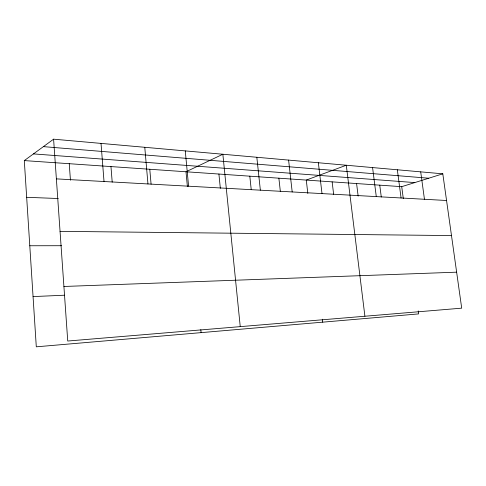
<?xml version="1.0" encoding="UTF-8"?>
<svg xmlns="http://www.w3.org/2000/svg" width="486" height="486" viewBox="0 0 486 486"><rect width="100%" height="100%" fill="white"/><g stroke="black" fill="none" stroke-linecap="round" stroke-linejoin="round"><path stroke-width="0.73" d="M418.227 310.937L418.622 313.907L36.298 346.822L24.3 160.593L53.594 139.178L442.801 173.824L461.7 308.16L67.736 341.032L53.594 139.178M24.3 160.593L401.715 186.673L442.801 173.824M33.06 296.588L64.517 295.209M63.915 286.473L456.64 272.172M29.786 245.758L61.57 245.716M60.051 231.348L451.488 235.57M26.663 197.298L58.265 198.525M56.376 178.872L446.555 200.499M33.449 153.904L414.777 182.59M43.394 146.632L428.737 178.222M420.706 171.856L424.454 199.278M401.715 186.673L403.295 198.58M397.329 169.778L401.072 197.978M379.754 185.154L381.279 197.024M372.574 167.573L376.286 196.605M356.59 183.556L358.164 196.144M364.907 316.24L346.293 165.234L306.277 180.075L307.82 193.428M332.138 181.867L333.651 194.455M318.36 162.743L322.005 193.598M322.364 319.229L322.704 322.169M288.599 160.094L292.195 191.946M278.879 178.186L280.361 191.575M256.833 157.27L260.356 190.184M249.81 176.175L251.232 189.631M240.248 326.641L222.855 154.244L186.004 171.765L187.389 186.569M218.913 174.037L220.34 188.325M185.275 150.897L188.592 186.205M200.815 329.642L201.095 332.637M149.779 169.262L151.085 184.224M144.779 147.294L147.957 183.951M110.96 166.577L112.205 182.141M101.021 143.4L104.022 181.515M69.243 163.697L70.446 180.245"/></g></svg>
